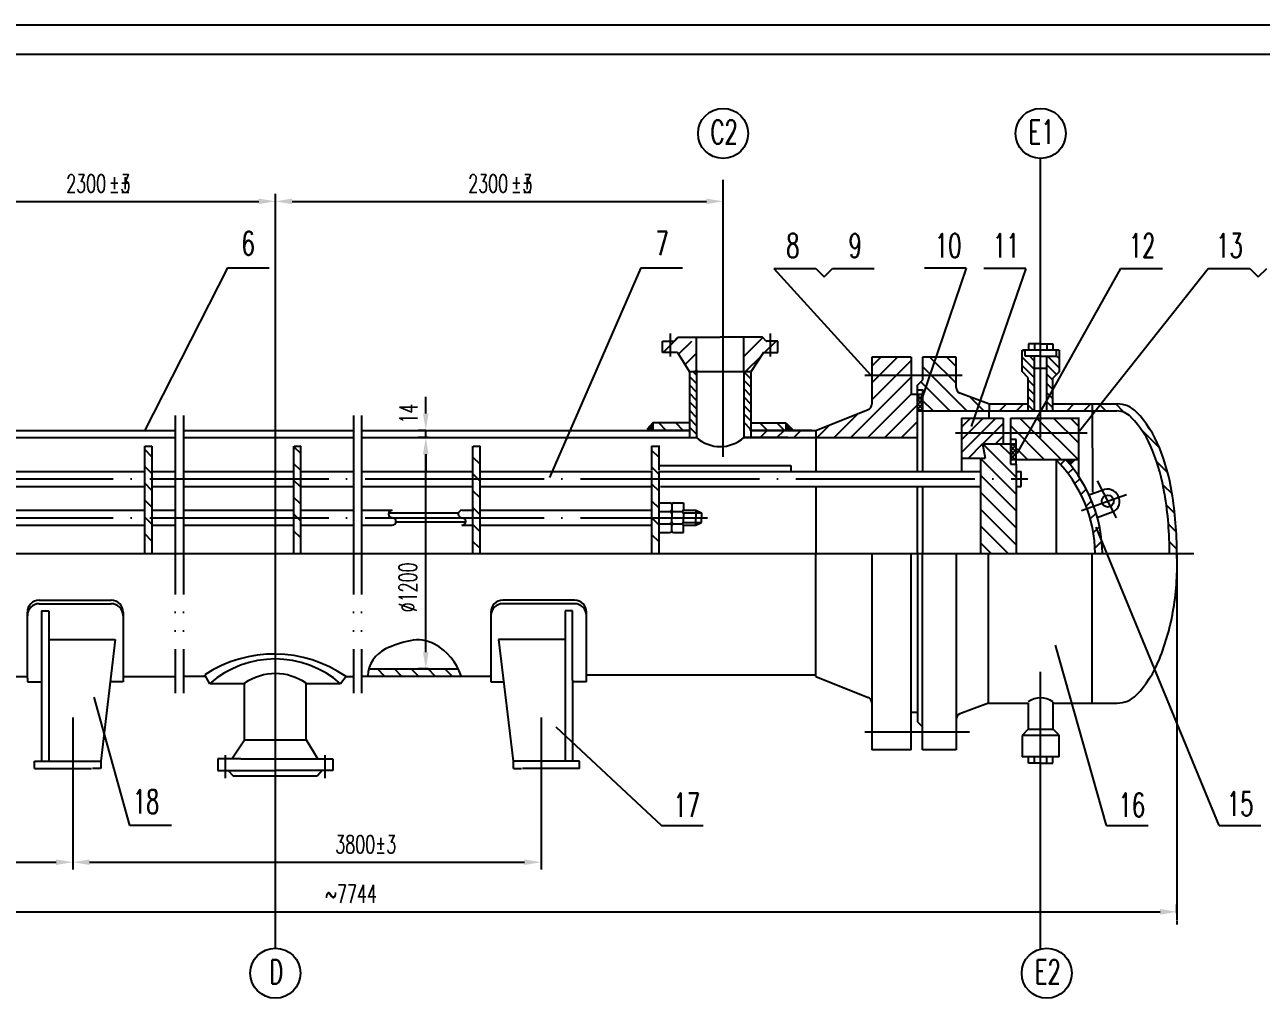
# Model space of a CAD drawing. Extents: x -955 to 1252, y 69 to 1417.
# Drawn here: x -354.4 to -147.1, y 948.3 to 1111.5 of the extents above; entities that cross this region are included whole.
import ezdxf
from ezdxf.enums import TextEntityAlignment as Align

# ---------------------------------------------------------------- set-up
doc = ezdxf.new("R2010")
doc.units = 0
doc.header["$MEASUREMENT"] = 0
doc.linetypes.add('DASHDOT-M', pattern=[36, 30, -3, 0, -3])
doc.linetypes.add('DIVIDE-M', pattern=[39, 30, -3, 0, -3, 0, -3])
doc.layers.get('0').update_dxf_attribs({"linetype": 'CONTINUOUS'})
for name, color, linetype in [('CDR_DWG1', 4, 'CONTINUOUS'), ('CDR_DWG2', 2, 'CONTINUOUS'), ('CDR_DWG3', 1, 'DASHDOT-M'), ('CDR_DWG4', 3, 'DIVIDE-M')]:
    doc.layers.add(name, color=color, linetype=linetype)
doc.styles.add('HZ', font='romans', dxfattribs={"width": 0.7, "bigfont": 'hz'})

# ---------------------------------------------------------------- blocks, each defined once
blk = doc.blocks.new('*X25')
for p, q in [((88.87, 225.09), (85.69, 228.27)), ((102.35, 225.75), (99.78, 228.32)), ((85.38, 225.75), (83.45, 227.68)), ((99.8, 225.47), (97.59, 227.68)), ((88.61, 222.51), (85.86, 225.27)), ((98.72, 223.72), (96.77, 225.67)), ((97.1, 222.51), (96.77, 222.85))]:
    blk.add_line(p, q)
blk = doc.blocks.new('*X44')
for p, q in [((209.78, 208.83), (208.66, 209.95)), ((209.78, 206), (208.66, 207.12)), ((209.78, 203.17), (208.66, 204.29)), ((209.78, 200.34), (208.66, 201.46)), ((209.78, 197.51), (208.66, 198.64)), ((209.78, 194.69), (208.66, 195.81))]:
    blk.add_line(p, q)
blk = doc.blocks.new('*X45')
for p, q in [((184.86, 208.29), (183.66, 209.49)), ((184.86, 205.47), (183.66, 206.67)), ((184.86, 202.64), (183.66, 203.84)), ((184.86, 199.81), (183.66, 201.01)), ((184.86, 196.98), (183.66, 198.18)), ((184.86, 194.15), (183.66, 195.35))]:
    blk.add_line(p, q)
blk = doc.blocks.new('*X43')
for p, q in [((239.86, 209.86), (239.65, 210.07)), ((239.86, 207.03), (238.66, 208.23)), ((239.86, 204.21), (238.66, 205.41)), ((239.86, 201.38), (238.66, 202.58)), ((239.86, 198.55), (238.66, 199.75)), ((239.86, 195.72), (238.66, 196.92)), ((239.68, 193.07), (238.66, 194.09))]:
    blk.add_line(p, q)
blk = doc.blocks.new('*X42')
for p, q in [((269.86, 208.15), (268.66, 209.35)), ((269.86, 205.32), (268.66, 206.52)), ((269.86, 202.49), (268.66, 203.69)), ((269.86, 199.66), (268.66, 200.86)), ((269.86, 196.83), (268.66, 198.03)), ((269.86, 194.01), (268.66, 195.21))]:
    blk.add_line(p, q)
blk = doc.blocks.new('*X24')
for p, q in [((218.61, 171.71), (217.45, 172.87)), ((221.44, 171.71), (220.24, 172.91)), ((224.27, 171.71), (223.07, 172.91)), ((227.1, 171.71), (225.9, 172.91)), ((229.92, 171.71), (228.72, 172.91))]:
    blk.add_line(p, q)
blk = doc.blocks.new('*X23')
for p, q in [((159.06, 238.25), (160.3, 239.5)), ((161.89, 238.25), (163.13, 239.5))]:
    blk.add_line(p, q)
blk = doc.blocks.new('*X30')
for p, q in [((346.25, 236.4), (345.08, 237.58)), ((349.22, 236.27), (347.91, 237.58)), ((355.19, 230.3), (352.46, 233.02)), ((356.59, 226.07), (354.89, 227.77)), ((357.34, 222.49), (355.91, 223.91)), ((357.78, 219.22), (356.47, 220.53)), ((358.03, 216.14), (356.8, 217.37)), ((358.13, 213.21), (356.96, 214.38))]:
    blk.add_line(p, q)
blk = doc.blocks.new('*X38')
for p, q in [((337.12, 207.01), (337.89, 207.78)), ((338.39, 205.46), (339.25, 206.31)), ((339.54, 203.78), (340.41, 204.65)), ((340.55, 201.96), (341.45, 202.85)), ((341.42, 200), (342.34, 200.92)), ((342.12, 197.87), (343.09, 198.84)), ((342.64, 195.56), (343.67, 196.59)), ((342.92, 193.01), (344.04, 194.13))]:
    blk.add_line(p, q)
blk = doc.blocks.new('*X34')
for p, q in [((329.73, 204.85), (324.1, 210.47)), ((328.73, 208.68), (326.93, 210.47)), ((329.73, 202.02), (323.8, 207.95)), ((329.73, 199.19), (323.8, 205.12)), ((329.73, 196.36), (323.8, 202.29)), ((329.73, 193.53), (323.8, 199.46)), ((328.36, 192.07), (323.8, 196.64)), ((325.53, 192.07), (323.8, 193.81))]:
    blk.add_line(p, q)
blk = doc.blocks.new('*X29')
for p, q in [((326.91, 236.4), (328.08, 237.57)), ((329.74, 236.4), (330.91, 237.57)), ((338.23, 236.4), (339.39, 237.57)), ((341.05, 236.4), (342.22, 237.57))]:
    blk.add_line(p, q)
blk = doc.blocks.new('*X39')
for p, q in [((305.51, 220.65), (309.84, 224.99)), ((305.51, 223.48), (307.01, 224.99)), ((305.51, 217.83), (312.11, 224.43)), ((302.02, 211.51), (312.11, 221.6)), ((304.85, 211.51), (312.11, 218.77)), ((307.68, 211.51), (313.17, 217)), ((296.36, 211.51), (298.5, 213.65)), ((299.19, 211.51), (303.21, 215.53)), ((310.51, 211.51), (313.17, 214.17))]:
    blk.add_line(p, q)
blk = doc.blocks.new('*X27')
for p, q in [((140.74, 221.35), (141.9, 222.51)), ((140.74, 219.93), (141.94, 221.13)), ((140.74, 218.52), (141.94, 219.72)), ((140.74, 217.11), (141.94, 218.31)), ((140.74, 215.69), (141.94, 216.89)), ((140.74, 214.28), (141.94, 215.48)), ((140.74, 212.86), (141.94, 214.06))]:
    blk.add_line(p, q)
blk = doc.blocks.new('*X28')
for p, q in [((149.84, 221.96), (150.39, 222.51)), ((149.84, 220.55), (151.04, 221.75)), ((149.84, 219.13), (151.04, 220.34)), ((149.84, 217.72), (151.04, 218.93)), ((149.84, 216.3), (151.04, 217.51)), ((149.84, 214.89), (151.04, 216.1)), ((149.84, 213.48), (151.04, 214.68)), ((149.84, 212.06), (151.04, 213.27))]:
    blk.add_line(p, q)
blk = doc.blocks.new('*X22')
for p, q in [((142.09, 238.25), (143.33, 239.49)), ((144.92, 238.25), (146.15, 239.49)), ((147.75, 238.25), (147.88, 238.39))]:
    blk.add_line(p, q)
blk = doc.blocks.new('*X26')
for p, q in [((133.56, 211.51), (132.36, 212.71)), ((136.38, 211.51), (135.18, 212.71)), ((139.21, 211.51), (138.01, 212.71))]:
    blk.add_line(p, q)
blk = doc.blocks.new('*X31')
for p, q in [((313.17, 218.41), (313.47, 218.72)), ((314.01, 217.74), (313.17, 218.58)), ((313.17, 217.71), (314.01, 218.55)), ((314.01, 217.03), (313.17, 217.87)), ((313.17, 217), (314.01, 217.84)), ((314.01, 218.44), (313.73, 218.72)), ((314.01, 216.32), (313.17, 217.16)), ((313.17, 216.29), (314.01, 217.13)), ((313.66, 215.97), (313.17, 216.46)), ((313.55, 215.97), (314.01, 216.43))]:
    blk.add_line(p, q)
blk = doc.blocks.new('*X35')
for p, q in [((319.63, 220.6), (315.24, 224.99)), ((319.63, 223.42), (318.07, 224.99)), ((321.43, 215.97), (314.01, 223.39)), ((318.61, 215.97), (313.74, 220.84)), ((315.78, 215.97), (314.01, 217.74)), ((324.26, 215.97), (321.86, 218.37))]:
    blk.add_line(p, q)
blk = doc.blocks.new('*X32')
for p, q in [((335.27, 207.78), (329.53, 213.53)), ((338.1, 207.78), (331.1, 214.78)), ((340.93, 207.78), (333.93, 214.78)), ((340.95, 210.6), (336.76, 214.78)), ((340.95, 213.43), (339.59, 214.78)), ((332.45, 207.78), (330.53, 209.7))]:
    blk.add_line(p, q)
blk = doc.blocks.new('*X36')
for p, q in [((332.69, 225.93), (332.45, 226.17)), ((334.23, 222.97), (332.2, 225)), ((334.23, 224.38), (333.48, 225.14)), ((334.23, 221.55), (332.2, 223.59)), ((334.23, 220.14), (333.22, 221.15)), ((334.23, 218.73), (333.22, 219.74)), ((334.23, 217.31), (333.22, 218.32)), ((334.16, 215.97), (333.22, 216.91))]:
    blk.add_line(p, q)
blk = doc.blocks.new('*X33')
for p, q in [((328.73, 209.93), (329.26, 210.47)), ((328.73, 209.22), (329.73, 210.22)), ((329.73, 209.09), (328.73, 210.09)), ((328.73, 208.52), (329.73, 209.52)), ((329.73, 208.38), (328.73, 209.38)), ((329.73, 209.8), (329.05, 210.47)), ((328.73, 207.81), (329.73, 208.81)), ((329.62, 207.78), (328.73, 208.68)), ((328.91, 207.78), (328.73, 207.97)), ((329.41, 207.78), (329.73, 208.1))]:
    blk.add_line(p, q)
blk = doc.blocks.new('*X37')
for p, q in [((338.39, 223.19), (336.44, 225.14)), ((338.39, 224.75), (337.94, 225.2)), ((337.95, 222.08), (336.28, 223.75)), ((337.35, 221.12), (336.28, 222.19)), ((337.35, 219.57), (336.28, 220.64)), ((337.35, 218.01), (336.28, 219.08)), ((337.35, 216.46), (336.28, 217.53)), ((336.28, 215.97), (336.28, 215.97))]:
    blk.add_line(p, q)

msp = doc.modelspace()

# ---------------------------------------------------------------- linework, layer by layer
for p, q in [((-525.52, 1111.53), (315.48, 1111.53)), ((-525.52, 1111.53), (315.48, 1111.53)), ((-184.07, 1065.55), (-184.07, 1089.11)), ((-237.3, 1065.99), (-237.3, 1085.51)), ((-369.26, 1081.92), (-315.14, 1081.92)), ((-312.34, 1010.47), (-312.34, 1083.17)), ((-309.54, 1081.92), (-240.1, 1081.92)), ((-237.3, 1081.92), (-237.3, 1083.17)), ((-320.38, 1070.8), (-334.31, 1043.33)), ((-320.38, 1070.8), (-313.38, 1070.8)), ((-251.09, 1070.8), (-266.38, 1035.62)), ((-251.09, 1070.8), (-244.09, 1070.8)), ((-228.78, 1070.67), (-212.51, 1052.8)), ((-228.78, 1070.67), (-221.78, 1070.67)), ((-221.78, 1070.67), (-220.36, 1069.26)), ((-220.36, 1069.26), (-218.95, 1070.67)), ((-218.95, 1070.67), (-211.95, 1070.67)), ((-196.56, 1070.72), (-204.17, 1048.36)), ((-196.56, 1070.72), (-203.56, 1070.72)), ((-186.57, 1070.67), (-195.73, 1044.2)), ((-186.57, 1070.67), (-193.57, 1070.67)), ((-170.67, 1070.67), (-188.04, 1039.64)), ((-177.54, 1043.46), (-156, 1070.67)), ((-170.67, 1070.67), (-163.67, 1070.67)), ((-156, 1070.67), (-149, 1070.67)), ((-149, 1070.67), (-147.59, 1069.26)), ((-147.59, 1069.26), (-146.17, 1070.67)), ((-287.13, 1046.33), (-287.13, 1049.13)), ((-249.1, 1044.77), (-250.1, 1043.7)), ((-226.8, 1044.77), (-225.64, 1043.7)), ((-197.35, 1044.08), (-195.83, 1045.6)), ((-197.35, 1039.83), (-191.59, 1045.6)), ((-197.35, 1041.95), (-193.71, 1045.6)), ((-193.78, 1041.28), (-190.38, 1044.68)), ((-287.13, 1042.33), (-287.13, 1043.53)), ((-191.66, 1041.28), (-190.38, 1042.56)), ((-196.19, 1038.88), (-193.82, 1041.25)), ((-287.13, 1039.53), (-287.13, 1036.73)), ((-287.13, 1006.34), (-287.13, 1039.53)), ((-154.14, 977.26), (-174.79, 1027.3)), ((-161.24, 1022.88), (-161.24, 961.34)), ((-312.34, 956.71), (-312.34, 1010.47)), ((-173.06, 977.26), (-181.61, 1007.53)), ((-336.76, 977.26), (-342.7, 998.79)), ((-346.29, 995.41), (-346.29, 971.9)), ((-267.79, 995.41), (-267.79, 971.9)), ((-265.35, 993.85), (-247.64, 977.26)), ((-184.08, 956.58), (-184.08, 979.58)), ((-329.76, 977.26), (-336.76, 977.26)), ((-247.64, 977.26), (-240.64, 977.26)), ((-173.06, 977.26), (-166.06, 977.26)), ((-154.14, 977.26), (-147.14, 977.26)), ((-369.19, 971.13), (-349.09, 971.13)), ((-346.29, 971.9), (-346.29, 969.88)), ((-343.49, 971.13), (-270.59, 971.13)), ((-267.79, 971.9), (-267.79, 969.88)), ((-161.24, 962.57), (-161.24, 964.06)), ((-457.65, 962.81), (-164.04, 962.81)), ((-161.24, 961.27), (-161.24, 960.67))]:
    msp.add_line(p, q)
for points in [[(-315.14, 1082.39), (-315.14, 1081.45), (-312.34, 1081.92)], [(-309.54, 1082.39), (-309.54, 1081.45), (-312.34, 1081.92)], [(-240.1, 1082.39), (-240.1, 1081.45), (-237.3, 1081.92)], [(-287.6, 1046.33), (-286.66, 1046.33), (-287.13, 1043.53)], [(-249.14, 1043.56), (-249.14, 1044.7), (-250.13, 1043.61)], [(-226.8, 1043.53), (-226.8, 1044.78), (-225.52, 1043.53)], [(-287.6, 1039.53), (-286.66, 1039.53), (-287.13, 1042.33)], [(-287.6, 1039.53), (-286.66, 1039.53), (-287.13, 1042.33)], [(-287.6, 1006.34), (-286.66, 1006.34), (-287.13, 1003.54)], [(-349.09, 971.6), (-349.09, 970.67), (-346.29, 971.13)], [(-343.49, 971.6), (-343.49, 970.67), (-346.29, 971.13)], [(-270.59, 971.6), (-270.59, 970.67), (-267.79, 971.13)], [(-164.04, 963.28), (-164.04, 962.34), (-161.24, 962.81)]]:
    msp.add_solid(points)
at = {"layer": 'CDR_DWG1'}
for p, q in [((310.48, 1106.53), (-500.52, 1106.53)), ((-245.52, 1058.49), (-244.87, 1059.14)), ((-244.87, 1059.14), (-243.74, 1059.14)), ((-243.74, 1059.14), (-241.91, 1059.14)), ((-241.91, 1059.14), (-237.79, 1059.14)), ((-241.74, 1053.33), (-241.74, 1059.14)), ((-233.69, 1059.14), (-237.79, 1059.14)), ((-233.84, 1053.33), (-233.84, 1059.14)), ((-231.84, 1059.14), (-233.69, 1059.14)), ((-230.71, 1059.14), (-231.84, 1059.14)), ((-230.07, 1058.49), (-230.71, 1059.14)), ((-247.45, 1056.56), (-247.45, 1058.49)), ((-247.45, 1058.49), (-245.52, 1058.49)), ((-228.14, 1058.49), (-230.07, 1058.49)), ((-230.07, 1058.49), (-229.96, 1058.49)), ((-228.14, 1056.56), (-228.14, 1058.49)), ((-185.61, 1058.01), (-186.13, 1058.01)), ((-186.13, 1058.01), (-186.13, 1056.99)), ((-184.07, 1058.01), (-185.61, 1058.01)), ((-185.1, 1058.01), (-185.1, 1056.99)), ((-184.07, 1058.01), (-182.52, 1058.01)), ((-183.04, 1058.01), (-183.04, 1056.99)), ((-182.52, 1058.01), (-182.01, 1058.01)), ((-182.01, 1058.01), (-182.01, 1056.99)), ((-244.93, 1056.56), (-247.45, 1056.56)), ((-244.93, 1056.56), (-242.94, 1053.33)), ((-230.51, 1056.56), (-232.64, 1053.35)), ((-230.51, 1056.56), (-228.14, 1056.56)), ((-212.37, 1055.8), (-212.37, 1047.94)), ((-205.77, 1055.8), (-212.37, 1055.8)), ((-205.77, 1055.8), (-205.77, 1049.54)), ((-203.87, 1055.8), (-203.87, 1051.93)), ((-198.25, 1055.8), (-203.87, 1055.8)), ((-198.25, 1050.72), (-198.25, 1055.8)), ((-187.18, 1053.38), (-187.18, 1056.99)), ((-186.69, 1056.99), (-187.09, 1056.99)), ((-181.44, 1056.99), (-186.69, 1056.99)), ((-186.69, 1055.96), (-186.69, 1056.99)), ((-185.61, 1055.96), (-186.69, 1055.96)), ((-185.13, 1055.96), (-185.61, 1055.96)), ((-185.15, 1055.88), (-185.15, 1046.78)), ((-184.07, 1055.96), (-185.13, 1055.96)), ((-184.07, 1055.96), (-183.03, 1055.96)), ((-183.1, 1055.89), (-183.1, 1046.78)), ((-183.03, 1055.96), (-182.47, 1055.96)), ((-182.47, 1055.96), (-181.44, 1055.96)), ((-181.44, 1055.96), (-181.44, 1056.99)), ((-180.99, 1056.99), (-181.44, 1056.99)), ((-180.99, 1056.99), (-180.99, 1053.36)), ((-242.94, 1053.33), (-242.94, 1042.33)), ((-241.74, 1053.33), (-242.94, 1053.33)), ((-241.74, 1053.66), (-241.74, 1042.33)), ((-233.84, 1053.33), (-241.74, 1053.33)), ((-233.84, 1053.33), (-233.84, 1042.33)), ((-232.74, 1053.33), (-233.84, 1053.33)), ((-232.64, 1053.35), (-232.64, 1042.33)), ((-186.16, 1052.34), (-187.18, 1053.38)), ((-185.15, 1053.94), (-183.1, 1053.94)), ((-180.99, 1053.36), (-181.95, 1052.34)), ((-204.71, 1051.08), (-203.87, 1051.93)), ((-204.71, 1050.33), (-204.71, 1051.08)), ((-186.16, 1046.78), (-186.16, 1052.34)), ((-182.03, 1046.78), (-182.03, 1052.34)), ((-204.6, 1049.54), (-205.77, 1049.54)), ((-204.71, 1049.54), (-204.71, 1050.33)), ((-204.71, 1046.78), (-204.71, 1049.54)), ((-204.68, 1050.3), (-203.77, 1050.3)), ((-203.79, 1049.54), (-204.6, 1049.54)), ((-203.87, 1050.3), (-203.87, 1049.6)), ((-203.87, 1049.54), (-203.87, 1046.78)), ((-192.82, 1047.97), (-197.6, 1049.79)), ((-221.73, 1043.53), (-213, 1047.01)), ((-204.84, 1046.78), (-203.77, 1046.78)), ((-204.71, 1044.26), (-204.71, 1046.78)), ((-203.87, 1046.78), (-203.87, 1036.63)), ((-203.77, 1046.78), (-192.72, 1046.78)), ((-192.72, 1047.95), (-192.74, 1045.6)), ((-192.72, 1047.95), (-186.16, 1047.95)), ((-192.72, 1046.78), (-186.14, 1046.78)), ((-186.14, 1046.78), (-185.13, 1046.78)), ((-185.13, 1046.78), (-183.42, 1046.78)), ((-183.42, 1046.78), (-181.99, 1046.78)), ((-182.03, 1047.95), (-175.43, 1047.95)), ((-181.99, 1046.78), (-175.43, 1046.78)), ((-175.43, 1047.95), (-175.39, 1033.18)), ((-175.43, 1046.78), (-171.31, 1046.78)), ((-175.36, 1047.96), (-171.24, 1047.96)), ((-242.94, 1044.77), (-249.1, 1044.77)), ((-249.1, 1044.77), (-249.1, 1043.54)), ((-232.64, 1044.77), (-226.8, 1044.77)), ((-226.8, 1044.77), (-226.8, 1043.54)), ((-197.35, 1045.6), (-197.35, 1039.36)), ((-197.35, 1045.6), (-190.36, 1045.6)), ((-190.38, 1045.6), (-190.38, 1041.29)), ((-189.15, 1045.6), (-177.73, 1045.6)), ((-189.15, 1045.6), (-189.15, 1041.6)), ((-177.73, 1045.67), (-177.73, 1035.88)), ((-366.83, 1043.53), (-347.5, 1043.53)), ((-347.5, 1043.53), (-329.12, 1043.53)), ((-327.75, 1043.53), (-299.27, 1043.53)), ((-297.9, 1043.53), (-252.25, 1043.53)), ((-287.13, 1043.53), (-288.38, 1043.53)), ((-287.13, 1042.33), (-287.13, 1043.53)), ((-252.25, 1043.53), (-242.94, 1043.53)), ((-242.94, 1043.53), (-249.11, 1043.53)), ((-232.64, 1043.53), (-221.73, 1043.53)), ((-227.33, 1043.53), (-232.64, 1043.53)), ((-226.95, 1043.53), (-232.64, 1043.53)), ((-222.44, 1043.53), (-225.74, 1043.53)), ((-221.73, 1043.53), (-221.73, 1042.33)), ((-204.71, 1042.54), (-204.71, 1044.26)), ((-204.71, 1036.63), (-204.71, 1042.54)), ((-368.04, 1042.33), (-345.76, 1042.33)), ((-345.76, 1042.33), (-329.12, 1042.33)), ((-334.22, 1022.88), (-334.22, 1040.88)), ((-334.22, 1040.88), (-333.02, 1040.88)), ((-333.02, 1040.88), (-333.02, 1022.88)), ((-327.75, 1042.33), (-299.27, 1042.33)), ((-309.22, 1022.88), (-309.22, 1040.88)), ((-309.18, 1040.88), (-309.06, 1040.88)), ((-309.06, 1040.88), (-308.1, 1040.88)), ((-308.1, 1022.88), (-308.1, 1040.88)), ((-297.9, 1042.33), (-251.49, 1042.33)), ((-286.75, 1042.33), (-288.38, 1042.33)), ((-279.22, 1022.88), (-279.22, 1040.88)), ((-279.18, 1040.88), (-278.02, 1040.88)), ((-278.02, 1022.88), (-278.02, 1040.88)), ((-251.49, 1042.33), (-241.74, 1042.33)), ((-249.28, 1040.88), (-248.02, 1040.88)), ((-249.22, 1036.88), (-249.22, 1040.88)), ((-248.02, 1036.88), (-248.02, 1040.98)), ((-226.47, 1042.33), (-233.84, 1042.33)), ((-233.84, 1042.33), (-223.73, 1042.33)), ((-223.91, 1042.33), (-204.71, 1042.33)), ((-221.73, 1042.33), (-221.73, 1036.63)), ((-193.83, 1041.28), (-190.33, 1041.28)), ((-193.83, 1041.28), (-193.35, 1038.88)), ((-190.33, 1041.28), (-189.15, 1041.28)), ((-188.15, 1041.99), (-189.15, 1041.99)), ((-189.15, 1041.8), (-189.15, 1041.28)), ((-189.15, 1041.28), (-189.15, 1038.6)), ((-189.08, 1041.28), (-188.15, 1041.28)), ((-188.15, 1041.32), (-188.15, 1041.99)), ((-188.15, 1038.63), (-188.15, 1041.32)), ((-197.35, 1039.36), (-197.35, 1036.63)), ((-197.35, 1038.88), (-194.18, 1038.88)), ((-194.08, 1036.88), (-194.08, 1038.88)), ((-194.02, 1038.88), (-193.35, 1038.88)), ((-189.15, 1038.6), (-189.15, 1037.88)), ((-188.14, 1038.6), (-189.15, 1038.6)), ((-188.15, 1037.75), (-188.15, 1038.63)), ((-181.27, 1038.6), (-188.14, 1038.6)), ((-181.49, 1038.6), (-181.49, 1022.92)), ((-179.54, 1038.6), (-181.27, 1038.6)), ((-177.73, 1038.6), (-179.54, 1038.6)), ((-363.02, 1036.63), (-339.08, 1036.63)), ((-339.08, 1036.63), (-334.22, 1036.63)), ((-333.02, 1036.63), (-329.12, 1036.63)), ((-327.75, 1036.63), (-309.22, 1036.63)), ((-308.1, 1036.63), (-299.27, 1036.63)), ((-297.9, 1036.63), (-279.22, 1036.63)), ((-278.02, 1036.63), (-249.15, 1036.63)), ((-249.22, 1022.88), (-249.22, 1036.63)), ((-248.08, 1036.63), (-194.08, 1036.63)), ((-248.02, 1037.63), (-225.97, 1037.63)), ((-248.02, 1022.88), (-248.02, 1036.63)), ((-225.97, 1037.63), (-225.97, 1036.63)), ((-194.08, 1022.76), (-194.08, 1036.99)), ((-189.15, 1037.88), (-188.15, 1037.88)), ((-188.15, 1037.88), (-188.15, 1036.88)), ((-188.15, 1036.99), (-188.15, 1022.76)), ((-188.15, 1036.63), (-187.34, 1036.63)), ((-187.34, 1034.13), (-187.34, 1036.63)), ((-363.02, 1034.13), (-339.08, 1034.13)), ((-339.08, 1034.13), (-334.22, 1034.13)), ((-333.02, 1034.13), (-329.12, 1034.13)), ((-327.75, 1034.13), (-309.18, 1034.13)), ((-308.1, 1034.13), (-299.27, 1034.13)), ((-297.9, 1034.13), (-279.2, 1034.13)), ((-278.02, 1034.13), (-249.15, 1034.13)), ((-247.81, 1034.13), (-194.08, 1034.13)), ((-221.73, 1034.13), (-221.73, 1022.88)), ((-204.71, 1022.88), (-204.71, 1034.13)), ((-203.87, 1034.13), (-203.87, 1022.88)), ((-188.15, 1034.13), (-187.34, 1034.13)), ((-173.77, 1033.45), (-175.98, 1032.64)), ((-363.02, 1030.13), (-339.22, 1030.13)), ((-339.22, 1030.13), (-334.22, 1030.13)), ((-333.02, 1030.13), (-329.12, 1030.13)), ((-327.75, 1030.13), (-309.12, 1030.13)), ((-308.1, 1030.13), (-299.27, 1030.13)), ((-297.9, 1030.13), (-292.75, 1030.13)), ((-281.06, 1030.13), (-279.05, 1030.13)), ((-277.91, 1030.13), (-249.21, 1030.13)), ((-247.94, 1031.38), (-246.21, 1031.38)), ((-245.91, 1031.08), (-245.91, 1030.2)), ((-245.61, 1031.38), (-243.94, 1031.38)), ((-243.94, 1031.38), (-243.94, 1030.2)), ((-243.87, 1030.13), (-241.87, 1030.13)), ((-241.87, 1030.13), (-241.87, 1028.88)), ((-241.87, 1030.13), (-240.94, 1029.69)), ((-281.58, 1029.66), (-293.34, 1029.66)), ((-280.48, 1028.11), (-292.25, 1028.11)), ((-247.94, 1029.9), (-246.21, 1029.9)), ((-245.91, 1029.6), (-245.91, 1028.88)), ((-245.91, 1028.17), (-245.91, 1028.88)), ((-245.61, 1029.9), (-244.24, 1029.9)), ((-243.94, 1029.69), (-240.94, 1029.69)), ((-243.94, 1029.6), (-243.94, 1028.9)), ((-243.94, 1028.17), (-243.94, 1028.87)), ((-243.94, 1028.08), (-240.94, 1028.08)), ((-241.87, 1027.64), (-241.87, 1028.88)), ((-241.87, 1027.64), (-240.94, 1028.08)), ((-240.94, 1029.69), (-240.94, 1028.88)), ((-240.94, 1028.08), (-240.94, 1028.88)), ((-188.15, 1030.01), (-188.15, 1029.51)), ((-171.94, 1029.86), (-174.61, 1028.88)), ((-363.02, 1027.63), (-339.22, 1027.63)), ((-339.22, 1027.63), (-334.22, 1027.63)), ((-333.02, 1027.63), (-329.08, 1027.63)), ((-327.74, 1027.63), (-309.12, 1027.63)), ((-308.1, 1027.63), (-299.27, 1027.63)), ((-297.9, 1027.63), (-292.75, 1027.63)), ((-281.06, 1027.63), (-279.05, 1027.63)), ((-277.91, 1027.63), (-249.21, 1027.63)), ((-247.94, 1027.87), (-246.21, 1027.87)), ((-247.94, 1026.39), (-246.21, 1026.39)), ((-245.91, 1026.69), (-245.91, 1027.57)), ((-245.61, 1027.87), (-244.24, 1027.87)), ((-245.61, 1026.39), (-243.94, 1026.39)), ((-243.94, 1026.39), (-243.94, 1027.57)), ((-243.87, 1027.64), (-241.87, 1027.64)), ((-397.11, 1022.88), (-158.37, 1022.88)), ((-221.73, 1002.24), (-221.73, 1022.88)), ((-212.37, 1022.88), (-212.37, 989.97)), ((-205.77, 989.97), (-205.77, 1022.88)), ((-204.71, 1022.88), (-204.71, 996.24)), ((-203.87, 989.97), (-203.87, 1022.88)), ((-198.25, 1022.88), (-198.25, 989.97)), ((-192.82, 997.8), (-192.82, 1022.88)), ((-175.43, 997.8), (-175.43, 1022.88)), ((-351.91, 1015.06), (-339.85, 1015.06)), ((-351.91, 1014.46), (-339.85, 1014.46)), ((-262.18, 1015.06), (-274.23, 1015.06)), ((-262.18, 1014.46), (-274.23, 1014.46)), ((-353.91, 1001.96), (-353.91, 1013.06)), ((-351.52, 1013.27), (-351.52, 988.06)), ((-351.52, 1013.27), (-350.32, 1013.27)), ((-350.32, 1013.27), (-350.32, 988.06)), ((-337.85, 1013.06), (-337.85, 1001.36)), ((-276.23, 1013.06), (-276.23, 1001.36)), ((-263.76, 1013.27), (-263.76, 988.06)), ((-262.56, 1013.27), (-263.76, 1013.27)), ((-262.56, 1001.64), (-262.56, 1013.27)), ((-260.18, 1001.36), (-260.18, 1013.06)), ((-350.32, 1008.48), (-339.21, 1008.48)), ((-339.21, 1008.48), (-341.61, 988.06)), ((-274.96, 1008.48), (-272.47, 988.06)), ((-263.76, 1008.48), (-274.96, 1008.48)), ((-296.5, 1003.54), (-281.73, 1003.54)), ((-286.75, 1003.54), (-288.38, 1003.54)), ((-387.54, 1002.28), (-353.91, 1002.28)), ((-353.91, 1001.96), (-353.91, 1001.36)), ((-353.91, 1001.36), (-351.52, 1001.36)), ((-337.85, 1001.36), (-340.05, 1001.36)), ((-337.85, 1002.28), (-329.12, 1002.28)), ((-327.75, 1002.34), (-324.08, 1002.34)), ((-323.35, 1001.04), (-324.19, 1002.53)), ((-300.5, 1002.25), (-301.4, 1001.04)), ((-300.5, 1002.25), (-299.27, 1002.25)), ((-297.9, 1002.34), (-281.73, 1002.34)), ((-285.16, 1002.34), (-276.23, 1002.34)), ((-276.23, 1001.36), (-274.09, 1001.36)), ((-262.56, 1001.64), (-262.56, 988.06)), ((-260.18, 1001.36), (-262.56, 1001.36)), ((-260.18, 1002.53), (-221.73, 1002.53)), ((-221.73, 1002.24), (-213, 998.76)), ((-317.49, 1001.04), (-323.35, 1001.04)), ((-317.49, 991.66), (-317.49, 1001.04)), ((-301.4, 1001.04), (-307.19, 1001.04)), ((-307.19, 991.66), (-307.19, 1001.04)), ((-192.82, 997.8), (-197.6, 995.98)), ((-192.82, 997.8), (-186.15, 997.8)), ((-186.15, 997.8), (-186.15, 993.43)), ((-182.02, 998.03), (-182.02, 993.43)), ((-182.02, 997.8), (-175.43, 997.8)), ((-175.43, 997.8), (-171.24, 997.8)), ((-204.6, 996.23), (-205.77, 996.23)), ((-204.71, 996.39), (-204.71, 994.69)), ((-198.25, 995.05), (-198.25, 989.97)), ((-204.71, 994.69), (-203.87, 993.84)), ((-186.16, 993.43), (-187.18, 992.39)), ((-186.17, 993.43), (-182.05, 993.43)), ((-180.99, 992.41), (-181.95, 993.43)), ((-319.62, 988.45), (-317.5, 991.66)), ((-317.5, 991.66), (-307.2, 991.66)), ((-305.2, 988.45), (-307.19, 991.68)), ((-181, 992.39), (-187.18, 992.39)), ((-187.18, 992.39), (-187.18, 988.78)), ((-180.99, 988.78), (-180.99, 992.41)), ((-320.71, 985.23), (-320.71, 989.09)), ((-303.97, 985.23), (-303.97, 989.09)), ((-205.77, 989.97), (-212.37, 989.97)), ((-205.77, 989.97), (-211.4, 989.97)), ((-198.25, 989.97), (-203.87, 989.97)), ((-180.99, 988.78), (-187.18, 988.78)), ((-186.13, 987.76), (-186.13, 988.78)), ((-185.11, 987.76), (-185.11, 988.77)), ((-183.05, 987.76), (-183.05, 988.78)), ((-182.01, 987.76), (-182.01, 988.78)), ((-352.71, 988.06), (-341.61, 988.06)), ((-352.71, 986.86), (-352.71, 988.06)), ((-352.71, 986.86), (-343.18, 986.86)), ((-341.66, 986.86), (-343.01, 986.86)), ((-341.61, 988.06), (-341.61, 986.86)), ((-322, 988.45), (-322, 986.52)), ((-318.14, 988.45), (-322, 988.45)), ((-318.14, 988.45), (-306.55, 988.45)), ((-306.55, 988.45), (-302.69, 988.45)), ((-302.69, 988.45), (-302.69, 986.52)), ((-272.47, 988.06), (-272.47, 986.86)), ((-261.37, 988.06), (-272.47, 988.06)), ((-272.43, 986.86), (-271.07, 986.86)), ((-261.37, 986.86), (-270.9, 986.86)), ((-261.37, 986.86), (-261.37, 988.06)), ((-185.61, 987.76), (-186.13, 987.76)), ((-184.07, 987.76), (-185.61, 987.76)), ((-184.07, 987.76), (-182.52, 987.76)), ((-182.52, 987.76), (-182.01, 987.76)), ((-322, 986.52), (-312.34, 986.52)), ((-320.23, 986.52), (-319.42, 985.6)), ((-319.42, 985.6), (-305.27, 985.6)), ((-302.69, 986.52), (-312.34, 986.52)), ((-304.47, 986.52), (-305.27, 985.6))]:
    msp.add_line(p, q, dxfattribs=at)
msp.add_circle((-172.83, 1031.66), 1, dxfattribs=at)
for centre, radius, start, end in [((-197.25, 1050.72), 1, 180, 249.2328), ((-213.37, 1047.94), 1, 291.7461, 360), ((-171.31, 1043.47), 3.31, 43.8975, 90), ((-171.24, 1043.51), 4.46, 43.8975, 90), ((-181.44, 1033.73), 17.36, 21.7308, 43.8975), ((-181.36, 1033.77), 18.51, 21.7308, 43.8975), ((-237.79, 1046.73), 5.92, 228.1229, 311.8771), ((-197.81, 1027.22), 36.22, 9.3746, 21.7308), ((-197.69, 1022.62), 22.76, 0.6795, 44.6233), ((-197.69, 1022.62), 23.96, 0.6455, 41.8558), ((-197.89, 1027.17), 35.07, 9.3746, 21.7308), ((-172.85, 1031.65), 2.01, 296.8918, 116.8918), ((-224.13, 1022.84), 61.67, 0, 9.3746), ((-224.05, 1022.88), 62.81, 0, 9.3746), ((-292.75, 1029.51), 0.625, 90, 270), ((-281.06, 1029.51), 0.625, 90, 270), ((-246.21, 1031.08), 0.3, 0, 90), ((-246.21, 1030.2), 0.3, 270, 0), ((-245.61, 1031.08), 0.3, 90, 180), ((-245.61, 1030.2), 0.3, 180, 270), ((-244.24, 1030.2), 0.3, 270, 0), ((-292.75, 1028.26), 0.625, 270, 90), ((-281.06, 1028.26), 0.625, 270, 90), ((-246.21, 1029.6), 0.3, 0, 90), ((-246.21, 1028.17), 0.3, 270, 0), ((-245.61, 1029.6), 0.3, 90, 180), ((-245.61, 1028.17), 0.3, 180, 270), ((-244.24, 1029.6), 0.3, 0, 90), ((-244.24, 1028.17), 0.3, 270, 0), ((-246.21, 1027.57), 0.3, 0, 90), ((-246.21, 1026.69), 0.3, 270, 0), ((-245.61, 1027.57), 0.3, 90, 180), ((-245.61, 1026.69), 0.3, 180, 270), ((-244.24, 1027.57), 0.3, 0, 90), ((-206.01, 1020.96), 44.81, 350.6254, 2.4561), ((-351.91, 1013.06), 2, 90, 180), ((-351.91, 1012.46), 2, 90, 180), ((-339.85, 1013.06), 2, 0, 90), ((-339.85, 1012.46), 2, 0, 90), ((-274.23, 1013.06), 2, 90, 180), ((-274.23, 1012.46), 2, 90, 180), ((-262.18, 1013.06), 2, 0, 90), ((-262.18, 1012.46), 2, 0, 90), ((-202.34, 1020.36), 41.09, 338.2692, 350.6254), ((-285.93, 990.18), 18.49, 101.9656, 115.433), ((-288.51, 1002.37), 6.03, 61.6916, 101.9656), ((-290.07, 999.49), 9.3, 17.9185, 61.6916), ((-312.54, 984.91), 21.12, 55.2162, 123.4545), ((-312.38, 988.64), 16.56, 48.4798, 131.5202), ((-291.64, 1002.18), 5.2, 115.433, 178.1153), ((-181.36, 1012), 18.51, 316.1025, 338.2692), ((-312.34, 993.75), 9, 55.0891, 124.9109), ((-171.24, 1002.26), 4.46, 270, 316.1025), ((-213.37, 997.83), 1, 0, 68.2539), ((-184.08, 995.11), 3.58, 54.7498, 125.2502), ((-197.25, 995.05), 1, 110.7672, 180)]:
    msp.add_arc(centre, radius, start, end, dxfattribs=at)
msp.add_solid([(-179.83, 1038.63), (-178.13, 1038.63), (-179, 1037.74)], dxfattribs=at)
at = {"layer": 'CDR_DWG2'}
for centre in [(-237.3, 1093.31), (-184.07, 1093.31), (-312.34, 952.52), (-183.05, 952.52)]:
    msp.add_circle(centre, 4.2, dxfattribs=at)
at = {"layer": 'CDR_DWG3', "linetype": 'DASHDOT-M'}
for p, q in [((-237.3, 1039.08), (-237.3, 1065.99)), ((-184.07, 1042.32), (-184.07, 1065.55)), ((-246.16, 1059.78), (-246.16, 1055.92)), ((-229.42, 1059.78), (-229.42, 1055.92)), ((-213.56, 1052.8), (-197.2, 1052.8)), ((-198.35, 1043.14), (-176.28, 1043.14)), ((-405.6, 1035.38), (-186.22, 1035.38)), ((-174.59, 1035.07), (-171.43, 1028.85)), ((-177.2, 1030.07), (-169.7, 1032.8)), ((-405.6, 1028.88), (-239.92, 1028.88)), ((-184.08, 979.58), (-184.08, 1003.07)), ((-213.56, 992.97), (-196.01, 992.97))]:
    msp.add_line(p, q, dxfattribs=at)
at = {"layer": 'CDR_DWG4', "linetype": 'DIVIDE-M'}
for p, q in [((-329.12, 1046.03), (-329.12, 999.49)), ((-327.75, 1046.03), (-327.75, 999.49)), ((-299.27, 1046.03), (-299.27, 999.49)), ((-297.9, 1046.03), (-297.9, 999.49))]:
    msp.add_line(p, q, dxfattribs=at)

# ---------------------------------------------------------------- block references
at = {"xscale": -1}
for name, p in [('*X25', (-144.97, 830.82)), ('*X28', (-91.9, 830.82)), ('*X27', (-91.9, 830.82)), ('*X23', (-84.93, 805.27)), ('*X22', (-84.93, 805.27)), ('*X26', (-91.9, 830.82))]:
    msp.add_blockref(name, p, dxfattribs=at)
for name, p in [('*X39', (-517.88, 830.82)), ('*X35', (-517.88, 830.82)), ('*X36', (-519.38, 830.82)), ('*X37', (-519.38, 830.82)), ('*X31', (-517.88, 830.82)), ('*X29', (-517.88, 810.38)), ('*X30', (-519.38, 810.38)), ('*X32', (-518.68, 830.82)), ('*X44', (-517.88, 830.82)), ('*X43', (-517.88, 830.82)), ('*X34', (-517.88, 830.82)), ('*X33', (-517.88, 830.82)), ('*X45', (-517.88, 830.82)), ('*X42', (-517.88, 830.82)), ('*X38', (-517.88, 830.82)), ('*X24', (-512.64, 830.63))]:
    msp.add_blockref(name, p)

# ---------------------------------------------------------------- texts
at = {"style": 'HZ', "width": 0.65}
for s, p in [('2300', (-347.4, 1083.42)), ('3', (-338.3, 1083.42)), ('2300', (-280.02, 1083.42)), ('3', (-270.92, 1083.42)), ('%%p%%p', (-340.25, 1083.42)), ('%%p%%p', (-272.87, 1083.42)), ('~7744', (-304.02, 964.31))]:
    msp.add_text(s, height=3, dxfattribs=at).set_placement(p)
for s, p in [('14', (-288.51, 1044.66)), ('%%c1200', (-288.63, 1013.03))]:
    msp.add_text(s, height=3, rotation=90, dxfattribs=at).set_placement(p)
at = {"layer": 'CDR_DWG1', "style": 'HZ', "width": 0.65}
for s, p in [('6', (-316.89, 1072.88)), ('7', (-247.52, 1072.88)), ('8', (-225.59, 1072.51)), ('9', (-215.16, 1072.51)), ('10', (-199.56, 1072.51)), ('11', (-189.87, 1072.51)), ('12', (-167.08, 1072.51)), ('13', (-152.4, 1072.51)), ('18', (-334.02, 979.29)), ('17', (-243.38, 978.71)), ('16', (-168.8, 978.71)), ('15', (-150.64, 978.93))]:
    msp.add_text(s, height=4, dxfattribs=at).set_placement(p, align=Align.CENTER)
msp.add_text('3800%%p3', height=3, dxfattribs=at).set_placement((-302.29, 972.63))
at = {"layer": 'CDR_DWG2', "style": 'HZ', "width": 0.65}
for s, p in [('C2', (-237.14, 1091.56)), ('E1', (-183.91, 1091.56)), ('D', (-312.18, 950.76)), ('E2', (-182.89, 950.76))]:
    msp.add_text(s, height=4, dxfattribs=at).set_placement(p, align=Align.CENTER)

doc.saveas('drawing.dxf')
